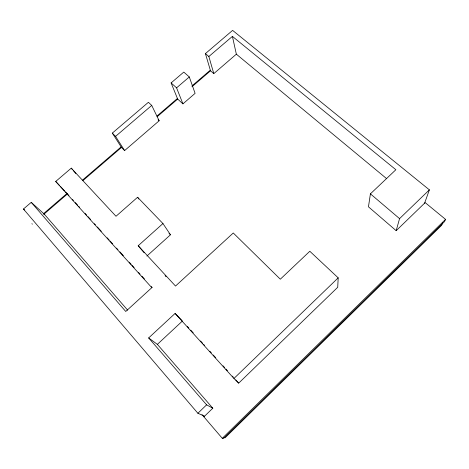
<?xml version="1.0" encoding="UTF-8"?>
<svg xmlns="http://www.w3.org/2000/svg" width="469" height="469" viewBox="0 0 469 469"><rect width="100%" height="100%" fill="white"/><g stroke="black" fill="none" stroke-linecap="round" stroke-linejoin="round"><path stroke-width="0.7" d="M204.548 416.208L197.889 413.265L23.45 209.016L31.241 202.356L125.739 311.463L151.804 287.673L55.711 181.456L71.27 168.154L116.007 216.268L137.587 197.267L162.954 223.555L138.197 245.733L175.517 286.055L233.269 232.993L280.315 279.202L309.804 251.261L338.19 277.847L337.727 287.268L238.715 383.132L233.943 378.477L175.095 313.427L148.661 337.938L206.612 404.847L212.815 408.206L203.898 416.835M232.407 36.377L236.347 54.175L213.8 73.627L208.857 56.515L232.407 36.377L395.871 169.725L370.41 193.855L368.458 206.817L396.176 230.684L425.172 202.614L445.55 219.369L444.501 221.626L223.308 438.621L222.283 438.304L202.022 414.643M396.176 230.684L399.565 218.63L429.381 189.851L232.606 30.379L205.428 53.601L210.511 70.796L213.8 73.627M424.609 203.159L429.381 189.851M442.73 222.863L441.605 225.308L225.032 437.829L223.924 437.477M222.283 438.304L445.55 219.369M233.943 378.477L338.19 277.847M197.889 413.265L206.612 404.847M148.661 337.938L157.367 344.369L182.47 320.984M146.908 256.033L170.482 234.787L162.954 223.555M68.943 195.55L67.038 193.445L43.424 213.776L43.852 214.263L67.472 193.926L65.508 191.844M82.427 180.196L121.031 146.985L124.613 150.584L159.155 120.773L151.727 105.419L148.403 102.295L112.308 133.114L121.477 147.43L82.861 180.665M157.138 115.919L177.206 98.642L182.933 103.866L195.098 93.354L189.294 76.951L183.784 72.085L171.109 82.913L177.669 99.065L157.051 116.816M192.056 85.862L210.042 70.385L210.511 70.796L191.973 86.747M124.613 150.584L115.567 136.373L151.727 105.419M182.933 103.866L176.579 87.85L189.294 76.951M236.347 54.175L386.556 178.589M205.428 53.601L208.857 56.515M370.41 193.855L399.565 218.63M23.45 209.016L24.558 209.965M171.109 82.913L176.579 87.85M31.241 202.356L44.145 214.005M158.088 119.765L159.155 120.773M112.308 133.114L115.567 136.373M175.095 313.427L181.978 320.479M168.987 233.234L170.482 234.787M55.711 181.456L59.627 185.613M60.607 186.65L64.529 190.807M165.076 275.678L166.061 276.739M72.373 199.337L73.352 200.421M75.316 202.59L77.766 205.299M78.745 206.383L79.724 207.462M85.118 213.424L86.589 215.048M88.061 216.672L90.511 219.381M94.433 223.713L95.412 224.798M97.37 226.961L101.292 231.299M107.178 237.795L109.136 239.964M110.121 241.048L112.572 243.757M116.494 248.089L117.965 249.713M119.923 251.876L123.353 255.669M129.239 262.171L131.197 264.334M132.182 265.419L134.14 267.588M138.554 272.46L140.02 274.084M141.984 276.253L144.434 278.961M151.299 286.541L152.278 287.626M187.36 326.389L188.825 328.013M190.783 330.17L193.228 332.873M200.568 340.981L202.52 343.144M203.499 344.223L204.478 345.301M209.86 351.246L211.326 352.87M213.284 355.033L215.728 357.73M223.062 365.838L224.534 367.462M225.999 369.08L227.465 370.703M232.36 376.109L233.333 377.187M235.784 379.89L238.715 383.132M43.723 213.518L127.679 310.179M157.367 344.369L212.815 408.206M71.27 168.154L72.648 169.778M73.569 170.863L75.867 173.565M31.915 223.684L32.338 224.176M138.197 245.733L144.159 252.779M137.587 197.267L138.795 199.003"/></g></svg>
